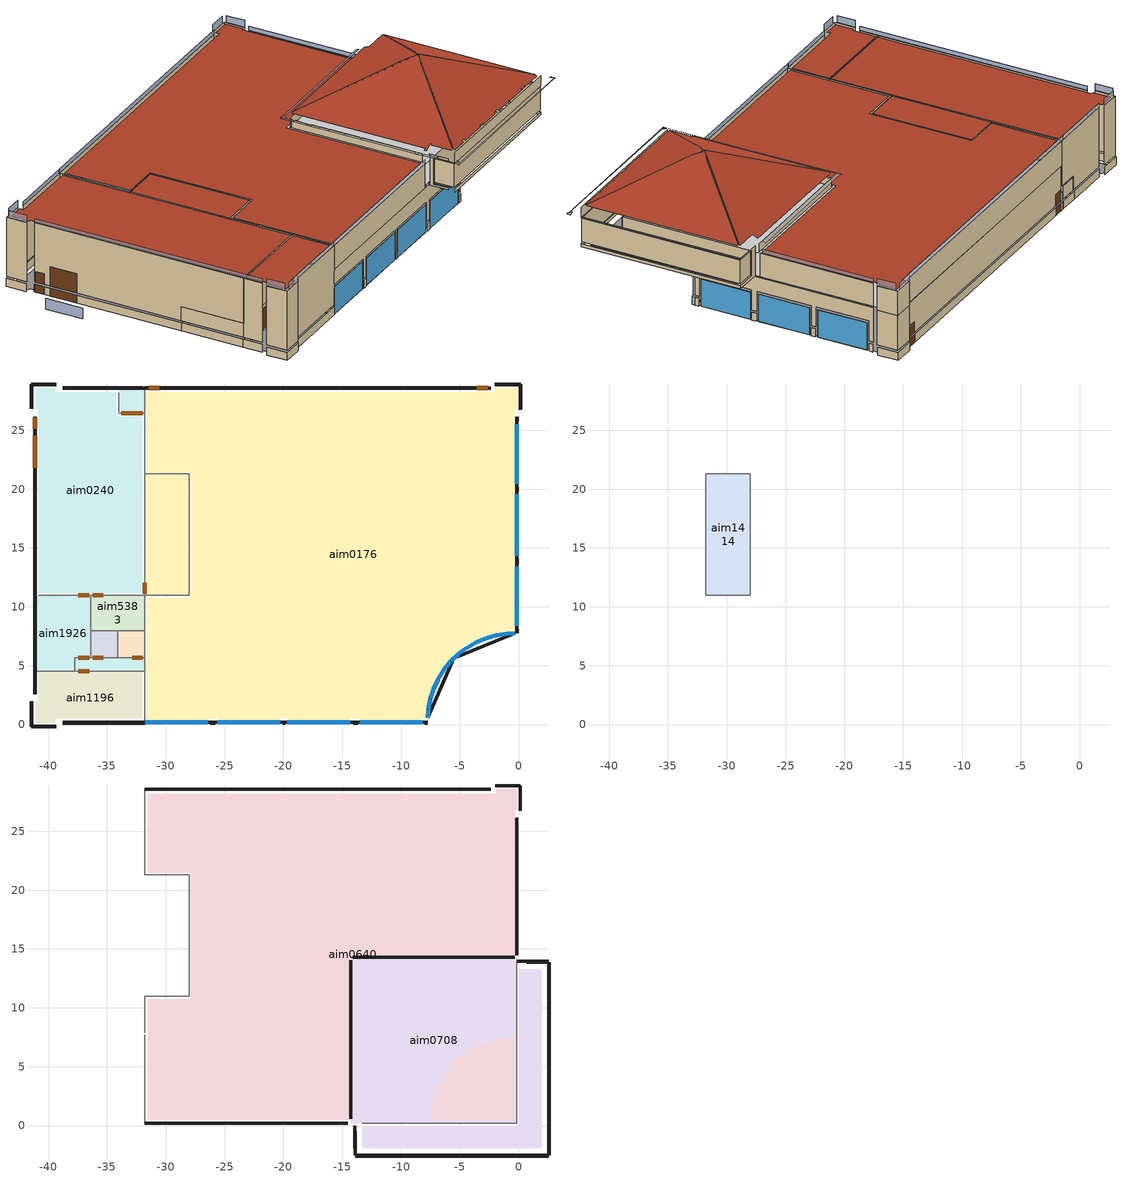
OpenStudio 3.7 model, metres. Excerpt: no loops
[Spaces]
aim0176
 floor ground (aim0133): -37.47,4.59 -37.47,5.4 -31.59,5.4 -31.59,10.78 -27.83,10.78 -27.83,21.43 -31.59,21.43 -31.59,26.6 -33.82,26.6 -33.82,28.22 -2.05,28.22 -2.05,28.63 -0.13,28.63 -0.13,26.8 -0.33,26.8 -0.33,7.94 -3.07,7.53 -3.07,7.33 -4.69,6.72 -5.5,5.91 -5.5,5.6 -6.52,4.79 -6.72,3.98 -7.13,3.78 -7.13,3.17 -7.33,3.17 -7.53,2.15 -7.74,2.15 -7.74,0.53 -8.14,0.53 -8.14,0.33 -13.52,0.33 -13.52,0.53 -14.33,0.53 -14.33,0.33 -19.61,0.33 -19.61,0.53 -20.32,0.53 -20.32,0.33 -25.6,0.33 -25.6,0.53 -26.41,0.53 -26.41,0.33 -31.59,0.33 -31.59,4.59 z0; -31.78,10.97 -31.78,21.3 -27.99,21.3 -27.99,10.97 z0
 wall outside (aim0038): -31.99,28.63 -33.98,28.63 / -0.13,7.76 -0.13,8.15 / -0.13,13.61 -0.13,14.12 / -0.13,19.79 -0.13,20.19 / -0.13,25.76 -0.13,26.16 / -26.22,0.13 -25.81,0.13 / -20.04,0.13 -19.84,0.13 / -14.07,0.13 -13.66,0.13 / -8,0.13 -7.76,0.13 / -2.59,28.63 -31.78,28.63 / 0.18,26.82 0.18,28.93 -2.04,28.93 z0:0.82; -31.99,28.58 -33.81,28.58 z1.01:2.32; -0.18,7.75 -0.18,8.15 / -7.92,0.18 -7.76,0.18 z1.01:2.92; -7.73,0.56 -7.69,1.27 -7.52,2.16 -7.24,3.03 / -6.37,4.64 -5.8,5.35 -5.14,5.99 -4.41,6.53 / -2.77,7.34 -1.89,7.58 -0.98,7.72 -0.35,7.75 / -13.54,0.18 -8.15,0.18 / -31.78,0.18 -26.39,0.18 / -19.68,0.18 -14.3,0.18 / -25.63,0.18 -20.24,0.18 / -0.18,8.36 -0.18,13.44 / -0.18,14.3 -0.18,19.58 / -0.18,20.45 -0.18,25.53 z0:2.85; -7.24,3.03 -6.86,3.86 -6.37,4.64 / -4.41,6.53 -3.61,6.99 -2.77,7.34 z0:2.47; -7.24,3.03 -6.86,3.86 -6.37,4.64 / -4.41,6.53 -3.61,6.99 -2.77,7.34 z2.47:2.86; 0.13,26.76 0.13,28.88 -1.99,28.88 z1.01:4.61; -7.74,0.55 -5.51,5.65 -0.35,7.75 z3.05:4.53; -0.18,7.74,3.12 -0.18,13.61,3.12 -0.18,13.61,1.01 -0.18,14.12,1.01 -0.18,14.12,3.12 -0.18,19.79,3.12 -0.18,19.79,1.01 -0.18,20.19,1.01 -0.18,20.19,3.12 -0.18,25.76,3.12 -0.18,25.76,1.01 -0.18,26.16,1.01 -0.18,26.16,4.61 -0.18,7.74,4.61; -31.78,0.18,3.12 -26.2,0.18,3.12 -26.2,0.18,1.01 -25.79,0.18,1.01 -25.79,0.18,3.12 -20.11,0.18,3.12 -20.11,0.18,1.01 -19.9,0.18,1.01 -19.9,0.18,3.12 -14.11,0.18,3.12 -14.11,0.18,1.01 -13.71,0.18,1.01 -13.71,0.18,3.12 -7.74,0.18,3.12 -7.74,0.18,4.61 -31.78,0.18,4.61; -31.78,28.58,1.01 -31.78,28.58,1.82 -31.58,28.58,1.82 -31.58,28.58,4.52 -2.39,28.58,4.52 -2.39,28.58,1.01
 wall to aim5331 (aim0076): -31.78,7.95 -31.78,5.67 -34.07,5.67 z0:2.48
 wall to aim1196 (aim0076): -31.78,4.38 -31.78,0.55 z0:4.51; -37.75,4.54 -31.78,4.54 z0:2.48
 wall to aim0240 (aim0076): -33.98,26.43 -31.78,26.43 / -31.78,21.3 -31.78,10.97 z0:2.48; -33.98,28.2 -33.98,26.59 z0:2.26; -31.78,4.58,2.5 -31.78,4.58,4.51 -31.78,7.7,4.51 -31.78,7.7,2.5 -31.78,5.89,2.5 -31.78,5.89,3.1 -31.78,5.48,3.1 -31.78,5.48,2.5; -31.78,7.89,4.61 -31.78,10.97,4.61 -31.78,10.97,2.5 -31.78,8.1,2.5; -31.78,21.3,0 -31.78,21.3,4.61 -31.78,28.58,4.61 -31.78,28.58,2.48 -31.78,26.43,2.48 -31.78,26.43,0
 wall to aim5279: -34.07,5.67 -36.35,5.67 z0:2.48
 wall to aim1926: -36.35,5.67 -37.75,5.67 -37.75,4.61 z0:2.48
 wall to aim1414 (aim0076): -31.78,21.3 -27.99,21.3 -27.99,10.97 -31.78,10.97 z2.48:4.61
 wall to aim5383 (aim0076): -31.78,10.97 -31.78,7.95 z0:2.48
 window (aim0160): -7.73,0.57 -7.69,1.25 / -7.69,1.28 -7.52,2.15 / -7.52,2.18 -7.25,3.02 / -6.37,4.65 -5.81,5.34 / -5.79,5.36 -5.15,5.98 / -5.13,5.99 -4.42,6.53 / -2.76,7.34 -1.9,7.58 / -1.88,7.59 -1,7.72 / -0.97,7.72 -0.36,7.74 z0.01:2.84; -7.24,3.04 -6.86,3.86 / -6.85,3.87 -6.38,4.63 / -4.4,6.54 -3.62,6.98 / -3.61,6.99 -2.78,7.34 z2.48:2.85; -13.51,0.18 -8.18,0.18 / -31.76,0.18 -26.41,0.18 / -19.66,0.18 -14.32,0.18 / -25.6,0.18 -20.27,0.18 / -0.18,8.38 -0.18,13.41 / -0.18,14.32 -0.18,19.56 / -0.18,20.47 -0.18,25.5 z0.02:2.83
 door (aim0111): -30.54,28.63 -31.44,28.63 / -2.65,28.63 -3.55,28.63 z0:0.82; -30.54,28.58 -31.44,28.58 / -2.65,28.58 -3.55,28.58 z1.02:2.13; -7.24,3.05 -6.86,3.85 / -6.85,3.88 -6.38,4.63 / -4.4,6.54 -3.63,6.98 / -3.6,6.99 -2.78,7.33 z0.01:2.46
 door inside (aim0111): -37.41,4.54 -36.51,4.54 / -31.94,5.67 -32.84,5.67 / -31.78,12.03 -31.78,11.13 z0.01:2.13; -33.78,26.43 -31.97,26.43 z0.01:2.12
 door inside: -35.29,5.67 -36.19,5.67 / -36.51,5.67 -37.41,5.67 z0.01:2.13
aim0240
 floor ground (aim0133): -41.02,26.8 -41.02,28.63 -39.4,28.63 -39.4,28.22 -34.22,28.22 -34.22,26.19 -31.99,26.19 -31.99,11.18 -40.82,11.18 -40.82,26.8 z0
 floor to aim0176: -37.75,5.67 -31.78,5.67 -31.78,4.54 -37.75,4.54 z2.48; -33.98,28.58 -31.78,28.58 -31.78,26.43 -33.98,26.43 z2.48
 floor to aim5279: -36.35,7.95 -34.07,7.95 -34.07,5.67 -36.35,5.67 z2.48
 floor to aim5331: -34.07,7.95 -31.78,7.95 -31.78,5.67 -34.07,5.67 z2.48
 floor to aim5383: -36.35,10.97 -31.78,10.97 -31.78,7.95 -36.35,7.95 z2.48
 floor to aim1926: -41.07,10.97 -36.35,10.97 -36.35,5.67 -37.75,5.67 -37.75,4.54 -41.07,4.54 z2.48
 wall outside (aim0038): -33.98,28.63 -38.76,28.63 / -41.12,26.16 -41.12,10.97 / -39.31,28.93 -41.43,28.93 -41.43,26.82 z0:0.82; -39.31,28.88 -41.38,28.88 -41.38,26.82 z1.01:7.16; -38.76,28.58,1.01 -38.76,28.58,7.16 -31.78,28.58,7.16 -31.78,28.58,2.48 -33.98,28.58,2.48 -33.98,28.58,1.01; -41.07,4.54,2.48 -41.07,4.54,7.16 -41.07,26.16,7.16 -41.07,26.16,1.01 -41.07,10.97,1.01 -41.07,10.97,2.48
 wall to aim0640: -31.78,4.54 -31.78,7.7 z4.71:7.16; -31.78,7.9 -31.78,10.97 / -31.78,21.3 -31.78,28.58 z4.61:7.16
 wall to aim1196 (aim0076): -41.07,4.54 -31.78,4.54 z2.48:7.16
 wall to aim5383: -36.35,10.97 -31.78,10.97 z0:2.48
 wall to aim1926: -40.8,10.97 -36.48,10.97 z0:2.26
 wall to aim1414: -31.78,10.97 -31.78,21.3 z2.48:7.16
 door (aim0111): -41.12,24.53 -41.12,21.8 z0.01:0.82; -41.12,26.06 -41.12,25.15 z0:0.82; -41.07,24.52 -41.07,21.8 z1.03:3.04; -41.07,26.06 -41.07,25.15 z1.02:2.13
 door inside: -36.19,10.97 -35.29,10.97 / -37.41,10.97 -36.51,10.97 z0.01:2.13
 roof outside (aim0088): -41,26.78 -40.8,26.78 -40.8,4.6 -31.98,4.6 -31.98,28.2 -39.38,28.2 -39.38,28.6 -41,28.6 z7.16
aim1196
 floor ground (aim0133): -41.02,0.12 -41.02,1.95 -40.82,1.95 -40.82,4.39 -31.99,4.39 -31.99,0.53 -39.4,0.53 -39.4,0.12 z0
 wall outside (aim0038): -38.76,0.13 -31.78,0.13 / -41.12,4.54 -41.12,2.59 / -41.43,1.94 -41.43,-0.18 -39.31,-0.18 z0:0.82; -38.76,0.18 -31.78,0.18 / -41.07,4.54 -41.07,2.59 / -41.38,1.99 -41.38,-0.13 -39.36,-0.13 z1.01:7.16
 wall to aim0640: -31.78,0.18 -31.78,4.54 z4.71:7.16
 wall to aim1926: -37.88,4.54 -40.8,4.54 z0:2.3
 roof outside (aim0088): -41,0.15 -39.38,0.15 -39.38,0.55 -31.98,0.55 -31.98,4.4 -40.8,4.4 -40.8,1.97 -41,1.97 z7.16
aim1926
 floor ground (aim0133): -41.12,4.54 -41.12,10.97 -36.35,10.97 -36.35,5.67 -37.75,5.67 -37.75,4.54 z0
 wall outside (aim0038): -41.12,10.97 -41.12,4.54 z0:0.82; -41.07,10.97 -41.07,4.54 z1.01:2.48
 wall to aim5383 (aim0076): -36.35,7.95 -36.35,10.97 z0:2.48
 wall to aim5279 (aim0076): -36.35,5.67 -36.35,7.95 z0:2.48
aim5279
 floor ground (aim0133): -36.35,5.67 -36.35,7.95 -34.07,7.95 -34.07,5.67 z0
 wall to aim5331: -34.07,5.67 -34.07,7.95 z0:2.48
 wall to aim5383: -34.07,7.95 -36.29,7.95 z0:2.48
aim5331
 floor ground (aim0133): -34.07,5.67 -34.07,7.95 -31.78,7.95 -31.78,5.67 z0
 wall to aim5383: -31.78,7.95 -34.07,7.95 z0:2.48
aim5383
 floor ground (aim0133): -36.35,7.95 -36.35,10.97 -31.78,10.97 -31.78,7.95 z0
aim1414
 floor to aim0176: -31.78,21.3 -27.99,21.3 -27.99,10.97 -31.78,10.97 z2.48
 wall to aim0640: -31.78,10.97 -27.99,10.97 -27.99,21.3 -31.78,21.3 z4.61:7.16
 roof outside (aim0088): -31.78,10.97 -27.99,10.97 -27.99,21.3 -31.78,21.3 z7.16
aim0640
 floor outside (aim0122): -7.5,0.5 -7.5,0.71 -7.3,0.71 -7.3,2.13 -7.1,2.13 -7.1,2.73 -6.89,2.73 -6.89,3.44 -6.49,3.65 -6.28,4.46 -5.68,4.86 -5.68,5.27 -5.07,5.88 -4.66,5.88 -4.26,6.49 -3.85,6.49 -3.44,6.89 -2.84,6.89 -2.84,7.1 -2.23,7.1 -2.23,7.3 -0.4,7.5 -0.4,0.5 z4.68
 floor to aim0176: -31.51,10.73 -27.86,10.73 -27.86,21.5 -31.51,21.5 -31.51,28.2 -1.98,28.2 -1.98,28.6 -0.15,28.6 -0.15,26.78 -0.35,26.78 -0.35,8.1 -0.76,8.1 -0.76,7.89 -2.18,7.89 -2.18,7.69 -3.4,7.49 -3.4,7.28 -4.31,7.08 -4.51,6.67 -4.92,6.67 -5.53,5.86 -5.93,5.86 -5.93,5.46 -6.75,4.85 -6.75,4.44 -6.95,4.44 -6.95,4.03 -7.15,4.03 -7.15,3.63 -7.36,3.63 -7.36,3.22 -7.76,2.82 -7.96,0.48 -31.51,0.48 z4.61
 wall outside (aim0038): -0.18,14.45 -0.18,26.16 z4.72:7.16; -31.78,0.18 -14.52,0.18 / -2.39,28.58 -31.78,28.58 / 0.13,26.76 0.13,28.88 -1.99,28.88 z4.61:7.16
 wall to aim0708 (aim0076): -0.18,0.18,4.68 -0.18,7.54,4.68 -0.18,7.54,5.12 -0.18,8.15,5.12 -0.18,8.15,4.68 -0.18,13.89,4.68 -0.18,13.89,7.16 -0.18,0.18,7.16; -13.3,0.18,4.61 -7.74,0.18,4.61 -7.74,0.18,4.68 -0.18,0.18,4.68 -0.18,0.18,7.16 -13.3,0.18,7.16
 roof outside (aim0088): -31.57,0.55 -14.54,0.55 -14.54,14.53 -0.35,14.53 -0.35,26.78 -0.15,26.78 -0.15,28.6 -1.97,28.6 -1.97,28.2 -31.57,28.2 -31.57,21.41 -27.82,21.41 -27.82,10.78 -31.57,10.78 z7.16
aim0708
 floor outside (aim0122): -13.28,-1.93 -13.28,-0.1 0,-0.1 0,13.28 1.93,13.28 1.93,-1.93 z4.68
 floor to aim0640: -14.28,14.28 -0.18,14.28 -0.18,0.18 -14.28,0.18 z7.16
 wall outside (aim0038): -13.89,-0.51 -13.89,-2.54 2.54,-2.54 2.54,13.89 0.69,13.89 z5.18:7.62; -0.35,14.28 -14.1,14.28 z7.16:8.03; 2.59,-2.54 2.59,13.89 / -13.89,-2.59 2.54,-2.59 z4.68:4.98; 2.59,-2.54 2.59,13.89 z7.72:7.82; -13.89,-2.59 2.54,-2.59 z7.72:8.77; -14.28,0.56,7.16 -14.28,0.56,8.03 -14.28,0.96,8.03 -14.28,0.96,7.84 -14.28,1.37,7.84 -14.28,1.37,8.03 -14.28,6.85,8.03 -14.28,6.85,7.84 -14.28,7.05,8.03 -14.28,8.57,8.03 -14.28,8.57,7.84 -14.28,8.77,8.03 -14.28,10.2,8.03 -14.28,10.2,7.84 -14.28,10.4,8.03 -14.28,11.21,8.03 -14.28,11.21,7.84 -14.28,11.41,8.03 -14.28,12.02,8.03 -14.28,12.02,7.84 -14.28,13.65,8.03 -14.28,13.85,7.84 -14.28,14.05,8.03 -14.28,14.05,7.16; -0.18,13.94,4.68 -0.18,13.94,7.82 2.54,13.94,7.82 2.54,13.94,7.72 0.49,13.94,7.72 0.49,13.94,4.98 2.54,13.94,4.98 2.54,13.94,4.68; -13.94,-1.93,4.78 -13.94,-1.93,4.98 -13.94,-0.41,4.98 -13.94,-0.41,7.72 -13.94,-1.93,7.72 -13.94,-1.93,8.03 -13.94,-0.91,8.03 -13.94,-0.91,7.82 -13.94,-0.71,8.03 -13.94,0,8.03 -13.94,-0.1,7.82 -13.94,-0.1,4.78
 roof outside (aim0088): -14.37,0.1,8.53 -13.55,0.1,8.94 -13.73,-0.11,8.85 -13.73,-2.14,8.85 -13.46,-2.14,8.98 -5.77,5.57,12.83 -6.4,6.49,12.51 -14,14.1,8.71 -14.18,14.1,8.62 -14.18,0.3,8.62 -14.37,0.3,8.53; -13.49,-2.38,8.85 -11.86,-2.38,8.85 -11.86,-2.2,8.94 -11.46,-2.2,8.94 -11.46,-2.38,8.85 -8.62,-2.38,8.85 -8.42,-2.2,8.94 -8.21,-2.38,8.85 -8.01,-2.2,8.94 -8.01,-2.38,8.85 -5.88,-2.38,8.85 -5.68,-2.2,8.94 -5.47,-2.38,8.85 -5.47,-2.2,8.94 -5.07,-2.2,8.94 -5.07,-2.38,8.85 -3.24,-2.38,8.85 -3.04,-2.2,8.94 -3.04,-2.38,8.85 -0.81,-2.38,8.85 -0.6,-2.2,8.94 -0.6,-2.38,8.85 -0.2,-2.38,8.85 0,-2.2,8.94 0,-2.38,8.85 2.14,-2.38,8.85 2.14,-2.11,8.98 -5.57,5.59,12.83 -6.49,4.95,12.51 -13.49,-2.11,8.98; -5.59,5.78,12.83 -4.95,4.86,12.51 2.11,-2.14,8.98 2.29,-2.14,8.89 2.29,13.49,8.89 2.11,13.49,8.98; -14.1,14,8.71 -5.78,5.77,12.83 -4.86,6.4,12.51 2.14,13.46,8.98 2.14,13.64,8.89 -0.2,13.64,8.89 -0.2,14.18,8.62 -14.1,14.18,8.62
shading: -31.99,28.58 -38.76,28.58 / -0.18,14.73 -0.18,26.16 / -31.78,0.18 -14.52,0.18 / -2.39,28.58 -31.78,28.58 / -38.76,0.18 -31.99,0.18 / -41.07,26.16 -41.07,2.59 z7.22:7.62; -0.18,7.54 -0.18,7.74 z1.01:2.92; -41,28.88 -39.31,28.88 / -41.38,26.82 -41.38,28.61 / -40.96,-0.13 -39.36,-0.13 / -41.38,1.99 -41.38,0.09 / -0.19,28.88 -1.99,28.88 / 0.13,26.76 0.13,28.66 z7.22:7.92; -41.03,21.18 -41.03,25.02 z-1.52:-0.4; -0.13,7.44,0 -0.13,7.74,0 -0.13,7.74,0.82 -0.13,7.44,0.91; -14.91,0.3,8.26 -14.73,0.3,8.35 -14.82,14.5,8.3 -14.91,14.91,8.26; -14.82,14.5,8.3 -14.55,14.6,8.44 -14.82,14.91,8.3; -14.91,0.1,8.26 -14.82,-3.15,8.3 -14.73,0.1,8.35; -14.82,-3.56,8.3 -14.55,-3.25,8.44 -14.82,-3.15,8.3; -14.91,-3.56,8.26 3.56,-3.47,8.3 -14.5,-3.47,8.3; -14.91,-3.47,8.3 -14.5,-3.47,8.3 -14.5,-3.19,8.44; 3.19,-3.15,8.44 3.47,-3.56,8.3 3.56,-3.15,8.26; -14.91,14.82,8.3 -14.6,14.55,8.44 -0.4,14.64,8.39 -0.4,14.91,8.26
[Building]
Pharmacy
[SizingPeriod:DesignDay] Barometric Pressure {Pa}=100320; Rain Indicator=No; Snow Indicator=No; Day of Month=21; Daylight Saving Time Indicator=No; Dry-Bulb Temperature Range Modifier Type=DefaultMultipliers
Name | Maximum Dry-Bulb Temperature {C} | Daily Dry-Bulb Temperature Range {deltaC} | Wind Speed {m/s} | Wind Direction {deg} | Sky Clearness | Month | Day Type | Humidity Condition Type | Wetbulb or DewPoint at Maximum Dry-Bulb {C} | Solar Model Indicator | ASHRAE Clear Sky Optical Depth for Beam Irradiance | ASHRAE Clear Sky Optical Depth for Diffuse Irradiance | Enthalpy at Maximum Dry-Bulb {J/kg}
Albany County Ap Ann Htg 99.6% Condns DB | -18.8 | 0 | 2.7 | 300 | 0 | 1 | WinterDesignDay | Wetbulb | -18.8 | ASHRAEClearSky
Albany County Ap Ann Clg .4% Condns DB=>MWB | 31.7 | 11.1 | 4.4 | 180 |  | 7 | SummerDesignDay | Wetbulb | 22.8 | ASHRAETau | 0.49 | 1.923
Albany County Ap Ann Hum_n 99.6% Condns DP=>MCDB | -17.7 | 0 | 2.7 | 300 | 0 | 1 | WinterDesignDay | Dewpoint | -25 | ASHRAEClearSky
Albany County Ap Ann Htg Wind 99.6% Condns WS=>MCDB | -5.4 | 0 | 12.1 | 300 | 0 | 1 | WinterDesignDay | Wetbulb | -5.4 | ASHRAEClearSky
Albany County Ap Ann Clg .4% Condns DP=>MDB | 26.9 | 11.1 | 4.4 | 180 |  | 7 | SummerDesignDay | Dewpoint | 22.8 | ASHRAETau | 0.49 | 1.923
Albany County Ap Ann Clg .4% Condns WB=>MDB | 29.3 | 11.1 | 4.4 | 180 |  | 7 | SummerDesignDay | Wetbulb | 24.3 | ASHRAETau | 0.49 | 1.923
Albany County Ap Ann Clg .4% Condns Enth=>MDB | 29.6 | 11.1 | 4.4 | 180 |  | 7 | SummerDesignDay | Enthalpy | 23 | ASHRAETau | 0.49 | 1.923 | 73500
[Site:WaterMainsTemperature]
Calculation Method=Correlation; Maximum Difference In Monthly Average Outdoor Air Temperatures {deltaC}=10
[ClimateZones]
Climate Zone Institution Name 1=ASHRAE; Climate Zone Document Name 1=ANSI/ASHRAE Standard 169; Climate Zone Document Year 1=2006; Climate Zone Institution Name 2=CEC; Climate Zone Document Name 2=California Climate Zone Descriptions; Climate Zone Document Year 2=1995
[Site]
Albany County Ap: Latitude {deg}=42.75; Longitude {deg}=-73.8; Time Zone {hr}=-5; Elevation {m}=84
[Material] Roughness=MediumRough
Name | Thickness {m} | Conductivity {W/m-K} | Density {kg/m3} | Specific Heat {J/kg-K} | Thermal Absorptance
aim0043 | 0.017769 | 0.11544 | 512.64 | 1256.04 | 0.7
aim0054 | 0.019049 | 0.11544 | 512.64 | 1381.644
aim0061 | 0.1016 | 0.06227 | 129.9 | 962.3
aim0068 | 0.015879 | 0.160266 | 801 | 837.36 | 0.7
aim0093 | 0.00954 | 0.162516 | 1121.4 | 1465.38 | 0.3
aim0101 | 0.076196 | 0.041538 | 240.3 | 711.756
aim0114 | 0.0376 | 0.15 | 608 | 1630
aim0125 | 0.1 | 1.9 | 2300 | 840
aim0141 | 0.204206 | 1.730735 | 1842.3 | 837.36
aim0148 | 0.2032 | 1.311205 | 2242.8 | 837.36
[Material:NoMass] Roughness=Smooth
Name | Thermal Resistance {m2-K/W}
aim0050 | 0.01057
aim0082 | 0.10919
aim0137 | 5.28331
aim0155 | 0.36631
[Construction]
aim0038: aim0043, aim0050, aim0054, aim0061, aim0068
aim0076: aim0068, aim0082, aim0068
aim0088: aim0093, aim0050, aim0101, aim0101, aim0054
aim0111: aim0114
aim0122: aim0125
aim0133: aim0137, aim0141, aim0148, aim0155
aim0160: WindowMaterial:SimpleGlazingSystem #1
[WindowMaterial:SimpleGlazingSystem]
WindowMaterial:SimpleGlazingSystem #1: U-Factor {W/m2-K}=2.8566; Solar Heat Gain Coefficient=0.76; Visible Transmittance=0.81
[ThermalZone] Use Ideal Air Loads=No
Name | Volume {m3} | Thermostat | Humidistat
AS1VAV1-1 | 3643.91 | Thermostat Setpoint Dual Setpoint 1 | Zone Control Humidistat 1
AS1VAV1-2 | 1276.45 | Thermostat Setpoint Dual Setpoint 2 | Zone Control Humidistat 2
ZE1-1 | 30.006 | Thermostat Setpoint Dual Setpoint 3 | Zone Control Humidistat 3
ZE1-2 | 61.6944 | Thermostat Setpoint Dual Setpoint 4 | Zone Control Humidistat 4
ZE1-3 | 10.6855 | Thermostat Setpoint Dual Setpoint 5 | Zone Control Humidistat 5
ZE1-4 | 10.3129 | Thermostat Setpoint Dual Setpoint 6 | Zone Control Humidistat 6
ZE1-5 | 245.912 | Thermostat Setpoint Dual Setpoint 7 | Zone Control Humidistat 7
2-01 Analytical Space (Unconditioned) | 158.855
3-01 Analytical Space (Unconditioned) | 1734.97
3-02 Analytical Space (Unconditioned) | 822.977
[Sizing:Zone] Zone Cooling Design Supply Air Temperature Input Method=SupplyAirTemperature; Zone Cooling Design Supply Air Temperature Difference {deltaC}=11.11; Zone Heating Design Supply Air Temperature Input Method=SupplyAirTemperature; Zone Heating Design Supply Air Temperature {C}=40; Zone Heating Design Supply Air Temperature Difference {deltaC}=11.11; Zone Cooling Design Supply Air Humidity Ratio {kg-H2O/kg-air}=0.0085; Zone Heating Design Supply Air Humidity Ratio {kg-H2O/kg-air}=0.005; Cooling Design Air Flow Method=DesignDay; Heating Design Air Flow Method=DesignDay; Account for Dedicated Outdoor Air System=No; Dedicated Outdoor Air System Control Strategy=NeutralSupplyAir; Dedicated Outdoor Air Low Setpoint Temperature for Design {C}=autosize; Dedicated Outdoor Air High Setpoint Temperature for Design {C}=autosize; Zone Load Sizing Method=Sensible Load Only No Latent Load; Zone Latent Cooling Design Supply Air Humidity Ratio Input Method=HumidityRatioDifference; Zone Cooling Design Supply Air Humidity Ratio Difference {kgWater/kgDryAir}=0.005; Zone Latent Heating Design Supply Air Humidity Ratio Input Method=HumidityRatioDifference; Zone Humidification Design Supply Air Humidity Ratio Difference {kgWater/kgDryAir}=0.005
Name | Zone Cooling Design Supply Air Temperature {C}
ZE1-1; ZE1-2; ZE1-3; ZE1-4; ZE1-5 | 12.7778
2-01 Analytical Space (Unconditioned); 3-01 Analytical Space (Unconditioned); 3-02 Analytical Space (Unconditioned) | 14
[Zone equipment]
ZE1-1: ZE1-1 1
ZE1-2: ZE1-2 1
ZE1-3: ZE1-3 1
ZE1-4: ZE1-4 1
ZE1-5: ZE1-5 1
[BuildingStory]
aim0170; aim0172; aim0174
[Space] Default Schedule Set=aim0194|aim0194|aim0200
Name | Building Story | Thermal Zone | Design Specification Outdoor Air Object | Volume {m3}
aim0176 | aim0170 | AS1VAV1-1 | aim0176_ventilation | 128684
aim0240 | aim0170 | AS1VAV1-2 | aim0240_ventilation | 45077.6
aim0640 | aim0172 | 3-01 Analytical Space (Unconditioned) | aim0640_ventilation | 61270
aim0708 | aim0172 | 3-02 Analytical Space (Unconditioned) | aim0708_ventilation | 29063.2
aim1196 | aim0170 | ZE1-5 | aim1196_ventilation | 8684.31
aim1414 | aim0174 | 2-01 Analytical Space (Unconditioned) | aim1414_ventilation | 5609.9
aim1926 | aim0170 | ZE1-2 | aim1926_ventilation | 2178.72
aim5279 | aim0170 | ZE1-3 | aim5279_ventilation | 377.356
aim5331 | aim0170 | ZE1-4 | aim5331_ventilation | 364.197
aim5383 | aim0170 | ZE1-1 | aim5383_ventilation | 1059.65
[DefaultScheduleSet]
aim0194|aim0194|aim0200: Number of People Schedule=Retail Facility Occupancy - 7am to 8pm; Lighting Schedule=Retail Lighting - 7 AM to 8 PM; Electric Equipment Schedule=Retail Lighting - 7 AM to 8 PM; Infiltration Schedule=infil_bldg
[Lights:Definition] Design Level Calculation Method=Watts/Area
Name | Watts per Space Floor Area {W/m2}
adv_import_light_0 | 16.1459
adv_import_light_1 | 0
[ElectricEquipment:Definition] Design Level Calculation Method=Watts/Area
Name | Watts per Space Floor Area {W/m2}
adv_import_elec_equip_0 | 20.4514
adv_import_elec_equip_1 | 0
[People:Definition] Number of People Calculation Method=People; Fraction Radiant=0.3
Name | Number of People {people} | Sensible Heat Fraction
adv_import_people_0 | 84 | 0.555556
adv_import_people_1 | 22 | 0.555556
adv_import_people_2 | 0
adv_import_people_3 | 4 | 0.555556
adv_import_people_4 | 3 | 0.555556
adv_import_people_5 | 1 | 0.555556
adv_import_people_6 | 2 | 0.555556
[Lights] Fraction Replaceable=1
Name | Lights Definition | Space or SpaceType
aim0176_lights | adv_import_light_0 | aim0176
aim0240_lights | adv_import_light_0 | aim0240
aim0640_lights | adv_import_light_1 | aim0640
aim0708_lights | adv_import_light_1 | aim0708
aim1196_lights | adv_import_light_0 | aim1196
aim1414_lights | adv_import_light_1 | aim1414
aim1926_lights | adv_import_light_0 | aim1926
aim5279_lights | adv_import_light_0 | aim5279
aim5331_lights | adv_import_light_0 | aim5331
aim5383_lights | adv_import_light_0 | aim5383
[ElectricEquipment]
Name | Electric Equipment Definition | Space or SpaceType
aim0176_elec_equip | adv_import_elec_equip_0 | aim0176
aim0240_elec_equip | adv_import_elec_equip_0 | aim0240
aim0640_elec_equip | adv_import_elec_equip_1 | aim0640
aim0708_elec_equip | adv_import_elec_equip_1 | aim0708
aim1196_elec_equip | adv_import_elec_equip_0 | aim1196
aim1414_elec_equip | adv_import_elec_equip_1 | aim1414
aim1926_elec_equip | adv_import_elec_equip_0 | aim1926
aim5279_elec_equip | adv_import_elec_equip_0 | aim5279
aim5331_elec_equip | adv_import_elec_equip_0 | aim5331
aim5383_elec_equip | adv_import_elec_equip_0 | aim5383
[People] Multiplier=1
Name | People Definition | Space or SpaceType | Activity Level Schedule
aim0176_people | adv_import_people_0 | aim0176 | activity_131.8819815775
aim0240_people | adv_import_people_1 | aim0240 | activity_131.8819815775
aim0640_people | adv_import_people_2 | aim0640 | activity_0.0
aim0708_people | adv_import_people_2 | aim0708 | activity_0.0
aim1196_people | adv_import_people_3 | aim1196 | activity_131.8819815775
aim1414_people | adv_import_people_2 | aim1414 | activity_0.0
aim1926_people | adv_import_people_4 | aim1926 | activity_131.8819815775
aim5279_people | adv_import_people_5 | aim5279 | activity_131.8819815775
aim5331_people | adv_import_people_5 | aim5331 | activity_131.8819815775
aim5383_people | adv_import_people_6 | aim5383 | activity_131.8819815775
[SpaceInfiltration:DesignFlowRate] Design Flow Rate Calculation Method=Flow/ExteriorWallArea; Flow per Exterior Surface Area {m3/s-m2}=0.00019304
Name | Space or SpaceType | Schedule
aim0176_infiltration | aim0176 | AS1 Occ Sch based infiltration sch
aim0240_infiltration | aim0240 | AS1 Occ Sch based infiltration sch
aim0640_infiltration | aim0640 | Always On Discrete
aim0708_infiltration | aim0708 | Always On Discrete
aim1196_infiltration | aim1196 | Always On Discrete
aim1414_infiltration | aim1414 | Always On Discrete
aim1926_infiltration | aim1926 | Always On Discrete
aim5279_infiltration | aim5279 | Always On Discrete
aim5331_infiltration | aim5331 | Always On Discrete
aim5383_infiltration | aim5383 | Always On Discrete
[DesignSpecification:OutdoorAir] Outdoor Air Method=Sum; Outdoor Air Flow per Person {m3/s-person}=0.00353961; Outdoor Air Flow per Floor Area {m3/s-m2}=0.0006096
aim0176_ventilation; aim0240_ventilation; aim0640_ventilation; aim0708_ventilation; aim1196_ventilation; aim1414_ventilation; aim1926_ventilation; aim5279_ventilation; aim5331_ventilation; aim5383_ventilation
[ThermostatSetpoint:DualSetpoint] Heating Setpoint Temperature Schedule=Heating Setpoint Schedule; Cooling Setpoint Temperature Schedule=Cooling Setpoint Schedule
Thermostat Setpoint Dual Setpoint 1; Thermostat Setpoint Dual Setpoint 2; Thermostat Setpoint Dual Setpoint 3; Thermostat Setpoint Dual Setpoint 4; Thermostat Setpoint Dual Setpoint 5; Thermostat Setpoint Dual Setpoint 6; Thermostat Setpoint Dual Setpoint 7
[ZoneControl:Humidistat] Humidifying Relative Humidity Setpoint Schedule=Dehumidifying Setpoint Schedule
Zone Control Humidistat 1; Zone Control Humidistat 2; Zone Control Humidistat 3; Zone Control Humidistat 4; Zone Control Humidistat 5; Zone Control Humidistat 6; Zone Control Humidistat 7
[AirLoopHVAC]
Air Loop HVAC 1: Availability Schedule=Always On Discrete; Design Supply Air Flow Rate {m3/s}=autosize; Design Return Air Flow Fraction of Supply Air Flow=1
[Sizing:System]
Air Loop HVAC 1: Central Heating Maximum System Air Flow Ratio=0.3; Preheat Design Temperature {C}=7; Preheat Design Humidity Ratio {kg-H2O/kg-Air}=0.008; Precool Design Temperature {C}=12.8; Precool Design Humidity Ratio {kg-H2O/kg-Air}=0.008; Central Cooling Design Supply Air Temperature {C}=12.8; Central Heating Design Supply Air Temperature {C}=16.7; 100% Outdoor Air in Cooling=Yes; 100% Outdoor Air in Heating=Yes; Central Cooling Design Supply Air Humidity Ratio {kg-H2O/kg-Air}=0.0085; Zone Maximum Outdoor Air Fraction=1; Cooling Supply Air Flow Rate Per Floor Area {m3/s-m2}=0.00996765; Cooling Fraction of Autosized Cooling Supply Air Flow Rate=1; Cooling Supply Air Flow Rate Per Unit Cooling Capacity {m3/s-W}=3.94755e-05; Heating Supply Air Flow Rate Per Floor Area {m3/s-m2}=0.00996765; Heating Fraction of Autosized Heating Supply Air Flow Rate=1; Heating Fraction of Autosized Cooling Supply Air Flow Rate=1; Heating Supply Air Flow Rate Per Unit Heating Capacity {m3/s-W}=3.15882e-05; Cooling Design Capacity Method=CoolingDesignCapacity; Cooling Design Capacity {W}=autosize; Cooling Design Capacity Per Floor Area {W/m2}=234.7; Fraction of Autosized Cooling Design Capacity=1; Heating Design Capacity Method=HeatingDesignCapacity; Heating Design Capacity {W}=autosize; Heating Design Capacity Per Floor Area {W/m2}=157; Fraction of Autosized Heating Design Capacity=1; Central Cooling Capacity Control Method=OnOff; Occupant Diversity=autosize
[AvailabilityManager:NightCycle]
Availability Manager Night Cycle 1: Applicability Schedule=Always On Discrete; Control Type=CycleOnAny; Thermostat Tolerance {deltaC}=1; Cycling Run Time {s}=3600
[Coil:Heating:Electric] Availability Schedule=Always On Discrete
ZE1-1 + Supplemental Heating Coil; ZE1-2 + Supplemental Heating Coil; ZE1-3 + Supplemental Heating Coil; ZE1-4 + Supplemental Heating Coil; ZE1-5 + Supplemental Heating Coil
[Coil:Cooling:DX:SingleSpeed] Availability Schedule=Always On Discrete; Rated Total Cooling Capacity {W}=autosize; Rated Sensible Heat Ratio=autosize; Rated COP {W/W}=3; Rated Air Flow Rate {m3/s}=autosize; Rated Evaporator Fan Power Per Volume Flow Rate 2017 {W/(m3/s)}=773.3; Rated Evaporator Fan Power Per Volume Flow Rate 2023 {W/(m3/s)}=934.4; Minimum Outdoor Dry-Bulb Temperature for Compressor Operation {C}=-25; Nominal Time for Condensate Removal to Begin {s}=0; Ratio of Initial Moisture Evaporation Rate and Steady State Latent Capacity=0; Maximum Cycling Rate {cycles/hr}=0; Latent Capacity Time Constant {s}=0; Condenser Type=AirCooled; Evaporative Condenser Effectiveness=0.9; Evaporative Condenser Air Flow Rate {m3/s}=autosize; Evaporative Condenser Pump Rated Power Consumption {W}=autosize; Crankcase Heater Capacity {W}=0; Maximum Outdoor Dry-Bulb Temperature for Crankcase Heater Operation {C}=10; Basin Heater Capacity {W/K}=0; Basin Heater Setpoint Temperature {C}=2
Name | Total Cooling Capacity Function of Temperature Curve | Total Cooling Capacity Function of Flow Fraction Curve | Energy Input Ratio Function of Temperature Curve | Energy Input Ratio Function of Flow Fraction Curve | Part Load Fraction Correlation Curve
ZE1-1 + Cooling Coil | Curve Biquadratic 3 | Curve Quadratic 6 | Curve Biquadratic 4 | Curve Quadratic 7 | Curve Quadratic 8
ZE1-2 + Cooling Coil | Curve Biquadratic 5 | Curve Quadratic 11 | Curve Biquadratic 6 | Curve Quadratic 12 | Curve Quadratic 13
ZE1-3 + Cooling Coil | Curve Biquadratic 7 | Curve Quadratic 16 | Curve Biquadratic 8 | Curve Quadratic 17 | Curve Quadratic 18
ZE1-4 + Cooling Coil | Curve Biquadratic 9 | Curve Quadratic 21 | Curve Biquadratic 10 | Curve Quadratic 22 | Curve Quadratic 23
ZE1-5 + Cooling Coil | Curve Biquadratic 11 | Curve Quadratic 26 | Curve Biquadratic 12 | Curve Quadratic 27 | Curve Quadratic 28
[Coil:Heating:DX:SingleSpeed] Availability Schedule=Always On Discrete; Rated Total Heating Capacity {W}=Autosize; Rated COP {W/W}=5; Rated Air Flow Rate {m3/s}=Autosize; Rated Supply Fan Power Per Volume Flow Rate 2017 {W/(m3/s)}=773.3; Rated Supply Fan Power Per Volume Flow Rate 2023 {W/(m3/s)}=934.4; Defrost Strategy=Resistive; Defrost Control=Timed; Defrost Time Period Fraction=0.166667; Resistive Defrost Heater Capacity {W}=2000
Name | Total Heating Capacity Function of Temperature Curve | Total Heating Capacity Function of Flow Fraction Curve | Energy Input Ratio Function of Temperature Curve | Energy Input Ratio Function of Flow Fraction Curve | Part Load Fraction Correlation Curve
ZE1-1 + Heating Coil | Curve Cubic 1 | Curve Cubic 2 | Curve Cubic 3 | Curve Quadratic 4 | Curve Quadratic 5
ZE1-2 + Heating Coil | Curve Cubic 4 | Curve Cubic 5 | Curve Cubic 6 | Curve Quadratic 9 | Curve Quadratic 10
ZE1-3 + Heating Coil | Curve Cubic 7 | Curve Cubic 8 | Curve Cubic 9 | Curve Quadratic 14 | Curve Quadratic 15
ZE1-4 + Heating Coil | Curve Cubic 10 | Curve Cubic 11 | Curve Cubic 12 | Curve Quadratic 19 | Curve Quadratic 20
ZE1-5 + Heating Coil | Curve Cubic 13 | Curve Cubic 14 | Curve Cubic 15 | Curve Quadratic 24 | Curve Quadratic 25
[Fan:OnOff] Availability Schedule=Always On Discrete; Fan Total Efficiency=0.6; Pressure Rise {Pa}=300; Maximum Flow Rate {m3/s}=autosize; Motor Efficiency=0.8; Motor In Airstream Fraction=1
Name | Fan Power Ratio Function of Speed Ratio Curve | Fan Efficiency Ratio Function of Speed Ratio Curve
ZE1-1 + Fan | Fan On Off Power Curve | Fan On Off Efficiency Curve
ZE1-2 + Fan | Fan On Off Power Curve 1 | Fan On Off Efficiency Curve 1
ZE1-3 + Fan | Fan On Off Power Curve 2 | Fan On Off Efficiency Curve 2
ZE1-4 + Fan | Fan On Off Power Curve 3 | Fan On Off Efficiency Curve 3
ZE1-5 + Fan | Fan On Off Power Curve 4 | Fan On Off Efficiency Curve 4
[ZoneHVAC:PackagedTerminalHeatPump] Availability Schedule=Always On Discrete; Supply Air Flow Rate During Cooling Operation {m3/s}=Autosize; Supply Air Flow Rate During Heating Operation {m3/s}=Autosize; Supply Air Flow Rate When No Cooling or Heating is Needed {m3/s}=Autosize; Outdoor Air Flow Rate During Cooling Operation {m3/s}=0; Outdoor Air Flow Rate During Heating Operation {m3/s}=0; Outdoor Air Flow Rate When No Cooling or Heating is Needed {m3/s}=0; Maximum Supply Air Temperature from Supplemental Heater {C}=Autosize; Supply Air Fan Operating Mode Schedule=Always Off Discrete
Name | Supply Air Fan | Heating Coil | Cooling Coil | Supplemental Heating Coil
ZE1-1 1 | ZE1-1 + Fan | ZE1-1 + Heating Coil | ZE1-1 + Cooling Coil | ZE1-1 + Supplemental Heating Coil
ZE1-2 1 | ZE1-2 + Fan | ZE1-2 + Heating Coil | ZE1-2 + Cooling Coil | ZE1-2 + Supplemental Heating Coil
ZE1-3 1 | ZE1-3 + Fan | ZE1-3 + Heating Coil | ZE1-3 + Cooling Coil | ZE1-3 + Supplemental Heating Coil
ZE1-4 1 | ZE1-4 + Fan | ZE1-4 + Heating Coil | ZE1-4 + Cooling Coil | ZE1-4 + Supplemental Heating Coil
ZE1-5 1 | ZE1-5 + Fan | ZE1-5 + Heating Coil | ZE1-5 + Cooling Coil | ZE1-5 + Supplemental Heating Coil
[CentralHeatPumpSystem:Module]
Central Heat Pump System Module 1: Chiller Heater Modules Performance Component=Chiller Heater Performance Electric EIR 1; Chiller Heater Modules Control Schedule=Always On Discrete hvac_library; Number of Chiller Heater Modules=1
[ChillerHeaterPerformance:Electric:EIR]
Chiller Heater Performance Electric EIR 1: Reference Cooling Mode Evaporator Capacity {W}=autosize; Reference Cooling Mode COP {W/W}=1.5; Reference Cooling Mode Leaving Chilled Water Temperature {C}=6.67; Reference Cooling Mode Entering Condenser Fluid Temperature {C}=29.4; Reference Cooling Mode Leaving Condenser Water Temperature {C}=35; Reference Heating Mode Cooling Capacity Ratio=0.74; Reference Heating Mode Cooling Power Input Ratio=1.38; Reference Heating Mode Leaving Chilled Water Temperature {C}=6.67; Reference Heating Mode Leaving Condenser Water Temperature {C}=60; Reference Heating Mode Entering Condenser Fluid Temperature {C}=29.44; Heating Mode Entering Chilled Water Temperature Low Limit {C}=5; Chilled Water Flow Mode Type=VariableFlow; Design Chilled Water Flow Rate {m3/s}=autosize; Design Condenser Water Flow Rate {m3/s}=autosize; Design Hot Water Flow Rate {m3/s}=0.0003525; Compressor Motor Efficiency=1; Condenser Type=WaterCooled; Cooling Mode Temperature Curve Condenser Water Independent Variable=EnteringCondenser; Cooling Mode Cooling Capacity Function of Temperature Curve=Chiller Heater Performance Electric EIR 1 coolingModeccFT; Cooling Mode Electric Input to Cooling Output Ratio Function of Temperature Curve=Chiller Heater Performance Electric EIR 1 coolingModeEIRFT; Cooling Mode Electric Input to Cooling Output Ratio Function of Part Load Ratio Curve=Chiller Heater Performance Electric EIR 1 coolingModeEIRFPLR; Cooling Mode Cooling Capacity Optimum Part Load Ratio=1; Heating Mode Temperature Curve Condenser Water Independent Variable=LeavingCondenser; Heating Mode Cooling Capacity Function of Temperature Curve=Chiller Heater Performance Electric EIR 1 heatingModeccFT; Heating Mode Electric Input to Cooling Output Ratio Function of Temperature Curve=Chiller Heater Performance Electric EIR 1 heatingModeEIRFT; Heating Mode Electric Input to Cooling Output Ratio Function of Part Load Ratio Curve=Chiller Heater Performance Electric EIR 1 heatingModeEIRFPLR; Heating Mode Cooling Capacity Optimum Part Load Ratio=1; Sizing Factor=1
[Schedule:Ruleset]
Name | Default Day Schedule | Summer Design Day Schedule | Winter Design Day Schedule
Retail Lighting - 7 AM to 8 PM | Schedule Day 1
Retail Facility Occupancy - 7am to 8pm | Schedule Day 2
infil_bldg | infil_bldg infil_bldg_default | infil_bldg Summer Design Day | infil_bldg Winter Design Day
activity_131.8819815775 | activity_131.8819815775 Schedule Week Day | activity_131.8819815775 Summer Design Day | activity_131.8819815775 Winter Design Day
activity_0.0 | activity_0.0 Schedule Week Day | activity_0.0 Summer Design Day | activity_0.0 Winter Design Day
Heating Setpoint Schedule | Heating Setpoint Schedule Heating Setpoint Default Day Schedule | Heating Setpoint Schedule Summer Design Day | Heating Setpoint Schedule Winter Design Day
Cooling Setpoint Schedule | Cooling Setpoint Schedule Cooling Setpoint Default Day Schedule | Cooling Setpoint Schedule Summer Design Day | Cooling Setpoint Schedule Winter Design Day
Dehumidifying Setpoint Schedule | Dehumidifying Setpoint Schedule Dehumidifying Setpoint Default Day Schedule | Dehumidifying Setpoint Schedule Summer Design Day | Dehumidifying Setpoint Schedule Winter Design Day
AS1 Occ Sch based infiltration sch | AS1 Occ Sch Default 1 | AS1 Occ Sch Summer Design Day 1 | AS1 Occ Sch Winter Design Day 1
[Schedule:Day]
Schedule Day 1; Schedule Day 2; infil_bldg Winter Design Day; activity_131.8819815775 Winter Design Day; activity_0.0 Schedule Week Day; activity_0.0 Winter Design Day; activity_0.0 Summer Design Day: 24, 0, 0
Retail Lighting - 7 AM to 8 PM aim0192: 7, 0, 0, 8, 0, 0.2, 9, 0, 0.5, 18, 0, 0.9, 20, 0, 0.6, 21, 0, 0.5, 24, 0, 0
Retail Facility Occupancy - 7am to 8pm aim0198: 7, 0, 0, 8, 0, 0.1, 9, 0, 0.2, 11, 0, 0.5, 15, 0, 0.7, 16, 0, 0.8, 17, 0, 0.7, 19, 0, 0.5, 21, 0, 0.3, 24, 0, 0
infil_bldg infil_bldg_default; infil_bldg Summer Design Day; AS1 Occ Sch Summer Design Day 1; AS1 Occ Sch Winter Design Day 1: 24, 0, 1
activity_131.8819815775 Schedule Week Day; activity_131.8819815775 Summer Design Day: 24, 0, 131.882
Heating Setpoint Schedule Heating Setpoint Default Day Schedule: 5, 30, 18.3333, 21, 0, 21.1111, 24, 0, 18.3333
Heating Setpoint Schedule Winter Design Day; Heating Setpoint Schedule Summer Design Day: 24, 0, 21.1111
Cooling Setpoint Schedule Cooling Setpoint Default Day Schedule: 5, 30, 26.6667, 21, 0, 23.8889, 24, 0, 26.6667
Cooling Setpoint Schedule Winter Design Day; Cooling Setpoint Schedule Summer Design Day: 24, 0, 23.8889
Dehumidifying Setpoint Schedule Dehumidifying Setpoint Default Day Schedule: 5, 30, 0, 21, 0, 70, 24, 0, 0
Dehumidifying Setpoint Schedule Winter Design Day; Dehumidifying Setpoint Schedule Summer Design Day: 24, 0, 70
AS1 Occ Sch Default 1: 7, 0, 1, 21, 0, 0.25, 24, 0, 1
[Schedule:Rule] Rule Order=0; Apply Sunday=Yes; Apply Monday=Yes; Apply Tuesday=Yes; Apply Wednesday=Yes; Apply Thursday=Yes; Apply Friday=Yes; Apply Saturday=Yes; Date Specification Type=DateRange; Start Month=1; Start Day=1; End Month=12; End Day=31
Name | Schedule Ruleset | Day Schedule
Retail Lighting - 7 AM to 8 PM aim0192 Rule | Retail Lighting - 7 AM to 8 PM | Retail Lighting - 7 AM to 8 PM aim0192
Retail Facility Occupancy - 7am to 8pm aim0198 Rule | Retail Facility Occupancy - 7am to 8pm | Retail Facility Occupancy - 7am to 8pm aim0198
[Schedule:Constant]
Name | Value
Always On Discrete; Always On Discrete hvac_library | 1
Always Off Discrete | 0
[Curve:Biquadratic]
Name | Coefficient1 Constant | Coefficient2 x | Coefficient3 x**2 | Coefficient4 y | Coefficient5 y**2 | Coefficient6 x*y | Minimum Value of x | Maximum Value of x | Minimum Value of y | Maximum Value of y | Input Unit Type for X | Input Unit Type for Y | Output Unit Type
Curve Biquadratic 3; Curve Biquadratic 5; Curve Biquadratic 7; Curve Biquadratic 9; Curve Biquadratic 11 | 0.942588 | 0.00954335 | 0.00068377 | -0.0110427 | 5.249e-06 | -9.72e-06 | 17 | 22 | 13 | 46
Curve Biquadratic 4; Curve Biquadratic 6; Curve Biquadratic 8; Curve Biquadratic 10; Curve Biquadratic 12 | 0.342414 | 0.034885 | -0.0006237 | 0.00497722 | 0.000437951 | -0.000728028 | 17 | 22 | 13 | 46
Chiller Heater Performance Electric EIR 1 coolingModeccFT | 0.950829 | 0.0341933 | 0.000266642 | -0.0017334 | -0.000176242 | -3.69198e-05 | 4.44 | 12.78 | 12.78 | 29.44 | Temperature | Temperature | Dimensionless
Chiller Heater Performance Electric EIR 1 coolingModeEIRFT | 0.736243 | 0.0213649 | 0.000363891 | -0.00428495 | 0.000338982 | -0.00036324 | 4.44 | 12.78 | 12.78 | 29.44 | Temperature | Temperature | Dimensionless
Chiller Heater Performance Electric EIR 1 heatingModeccFT | 0.941527 | 0.0552743 | 0.000357356 | 0.00125839 | -6.42055e-05 | -0.000535099 | 4.44 | 15.56 | 25 | 57.22 | Temperature | Temperature | Dimensionless
Chiller Heater Performance Electric EIR 1 heatingModeEIRFT | 0.228625 | 0.0249871 | -1.26711e-05 | 0.00932718 | 5.89204e-05 | -0.000326851 | 4.44 | 15.56 | 25 | 57.22 | Temperature | Temperature | Dimensionless
[Curve:Quadratic]
Name | Coefficient1 Constant | Coefficient2 x | Coefficient3 x**2 | Minimum Value of x | Maximum Value of x
Curve Quadratic 4; Curve Quadratic 9; Curve Quadratic 14; Curve Quadratic 19; Curve Quadratic 24 | 1.3824 | -0.4336 | 0.0512 | 0 | 1
Curve Quadratic 5; Curve Quadratic 10; Curve Quadratic 15; Curve Quadratic 20; Curve Quadratic 25 | 0.75 | 0.25 | 0 | 0 | 1
Curve Quadratic 6; Curve Quadratic 11; Curve Quadratic 16; Curve Quadratic 21; Curve Quadratic 26 | 0.8 | 0.2 | 0 | 0.5 | 1.5
Curve Quadratic 7; Curve Quadratic 12; Curve Quadratic 17; Curve Quadratic 22; Curve Quadratic 27 | 1.1552 | -0.1808 | 0.0256 | 0.5 | 1.5
Curve Quadratic 8; Curve Quadratic 13; Curve Quadratic 18; Curve Quadratic 23; Curve Quadratic 28 | 0.85 | 0.15 | 0 | 0 | 1
[Curve:Cubic]
Name | Coefficient1 Constant | Coefficient2 x | Coefficient3 x**2 | Coefficient4 x**3 | Minimum Value of x | Maximum Value of x
Curve Cubic 1; Curve Cubic 4; Curve Cubic 7; Curve Cubic 10; Curve Cubic 13 | 0.758746 | 0.027626 | 0.000148716 | 3.4992e-06 | -20 | 20
Curve Cubic 2; Curve Cubic 5; Curve Cubic 8; Curve Cubic 11; Curve Cubic 14 | 0.84 | 0.16 | 0 | 0 | 0.5 | 1.5
Curve Cubic 3; Curve Cubic 6; Curve Cubic 9; Curve Cubic 12; Curve Cubic 15 | 1.19248 | -0.0300438 | 0.00103745 | -2.3328e-05 | -20 | 20
Fan On Off Efficiency Curve; Fan On Off Efficiency Curve 1; Fan On Off Efficiency Curve 2; Fan On Off Efficiency Curve 3; Fan On Off Efficiency Curve 4 | 1 | 0 | 0 | 0 | 0 | 1
[Curve:Exponent] Coefficient1 Constant=1; Coefficient2 Constant=0; Coefficient3 Constant=0; Minimum Value of x=0; Maximum Value of x=1
Fan On Off Power Curve; Fan On Off Power Curve 1; Fan On Off Power Curve 2; Fan On Off Power Curve 3; Fan On Off Power Curve 4
[Curve:Bicubic] Coefficient1 Constant=0; Coefficient4 y=0; Coefficient5 y**2=0; Coefficient6 x*y=0; Coefficient8 y**3=0; Coefficient9 x**2*y=0; Coefficient10 x*y**2=0; Maximum Value of x=1; Minimum Value of y=0; Maximum Value of y=1
Name | Coefficient2 x | Coefficient3 x**2 | Coefficient7 x**3 | Minimum Value of x
Chiller Heater Performance Electric EIR 1 coolingModeEIRFPLR | 1.22895 | -0.751383 | 0.517396 | 0.2
Chiller Heater Performance Electric EIR 1 heatingModeEIRFPLR | 1.12853 | -0.0264962 | -0.103811 | 0.3
